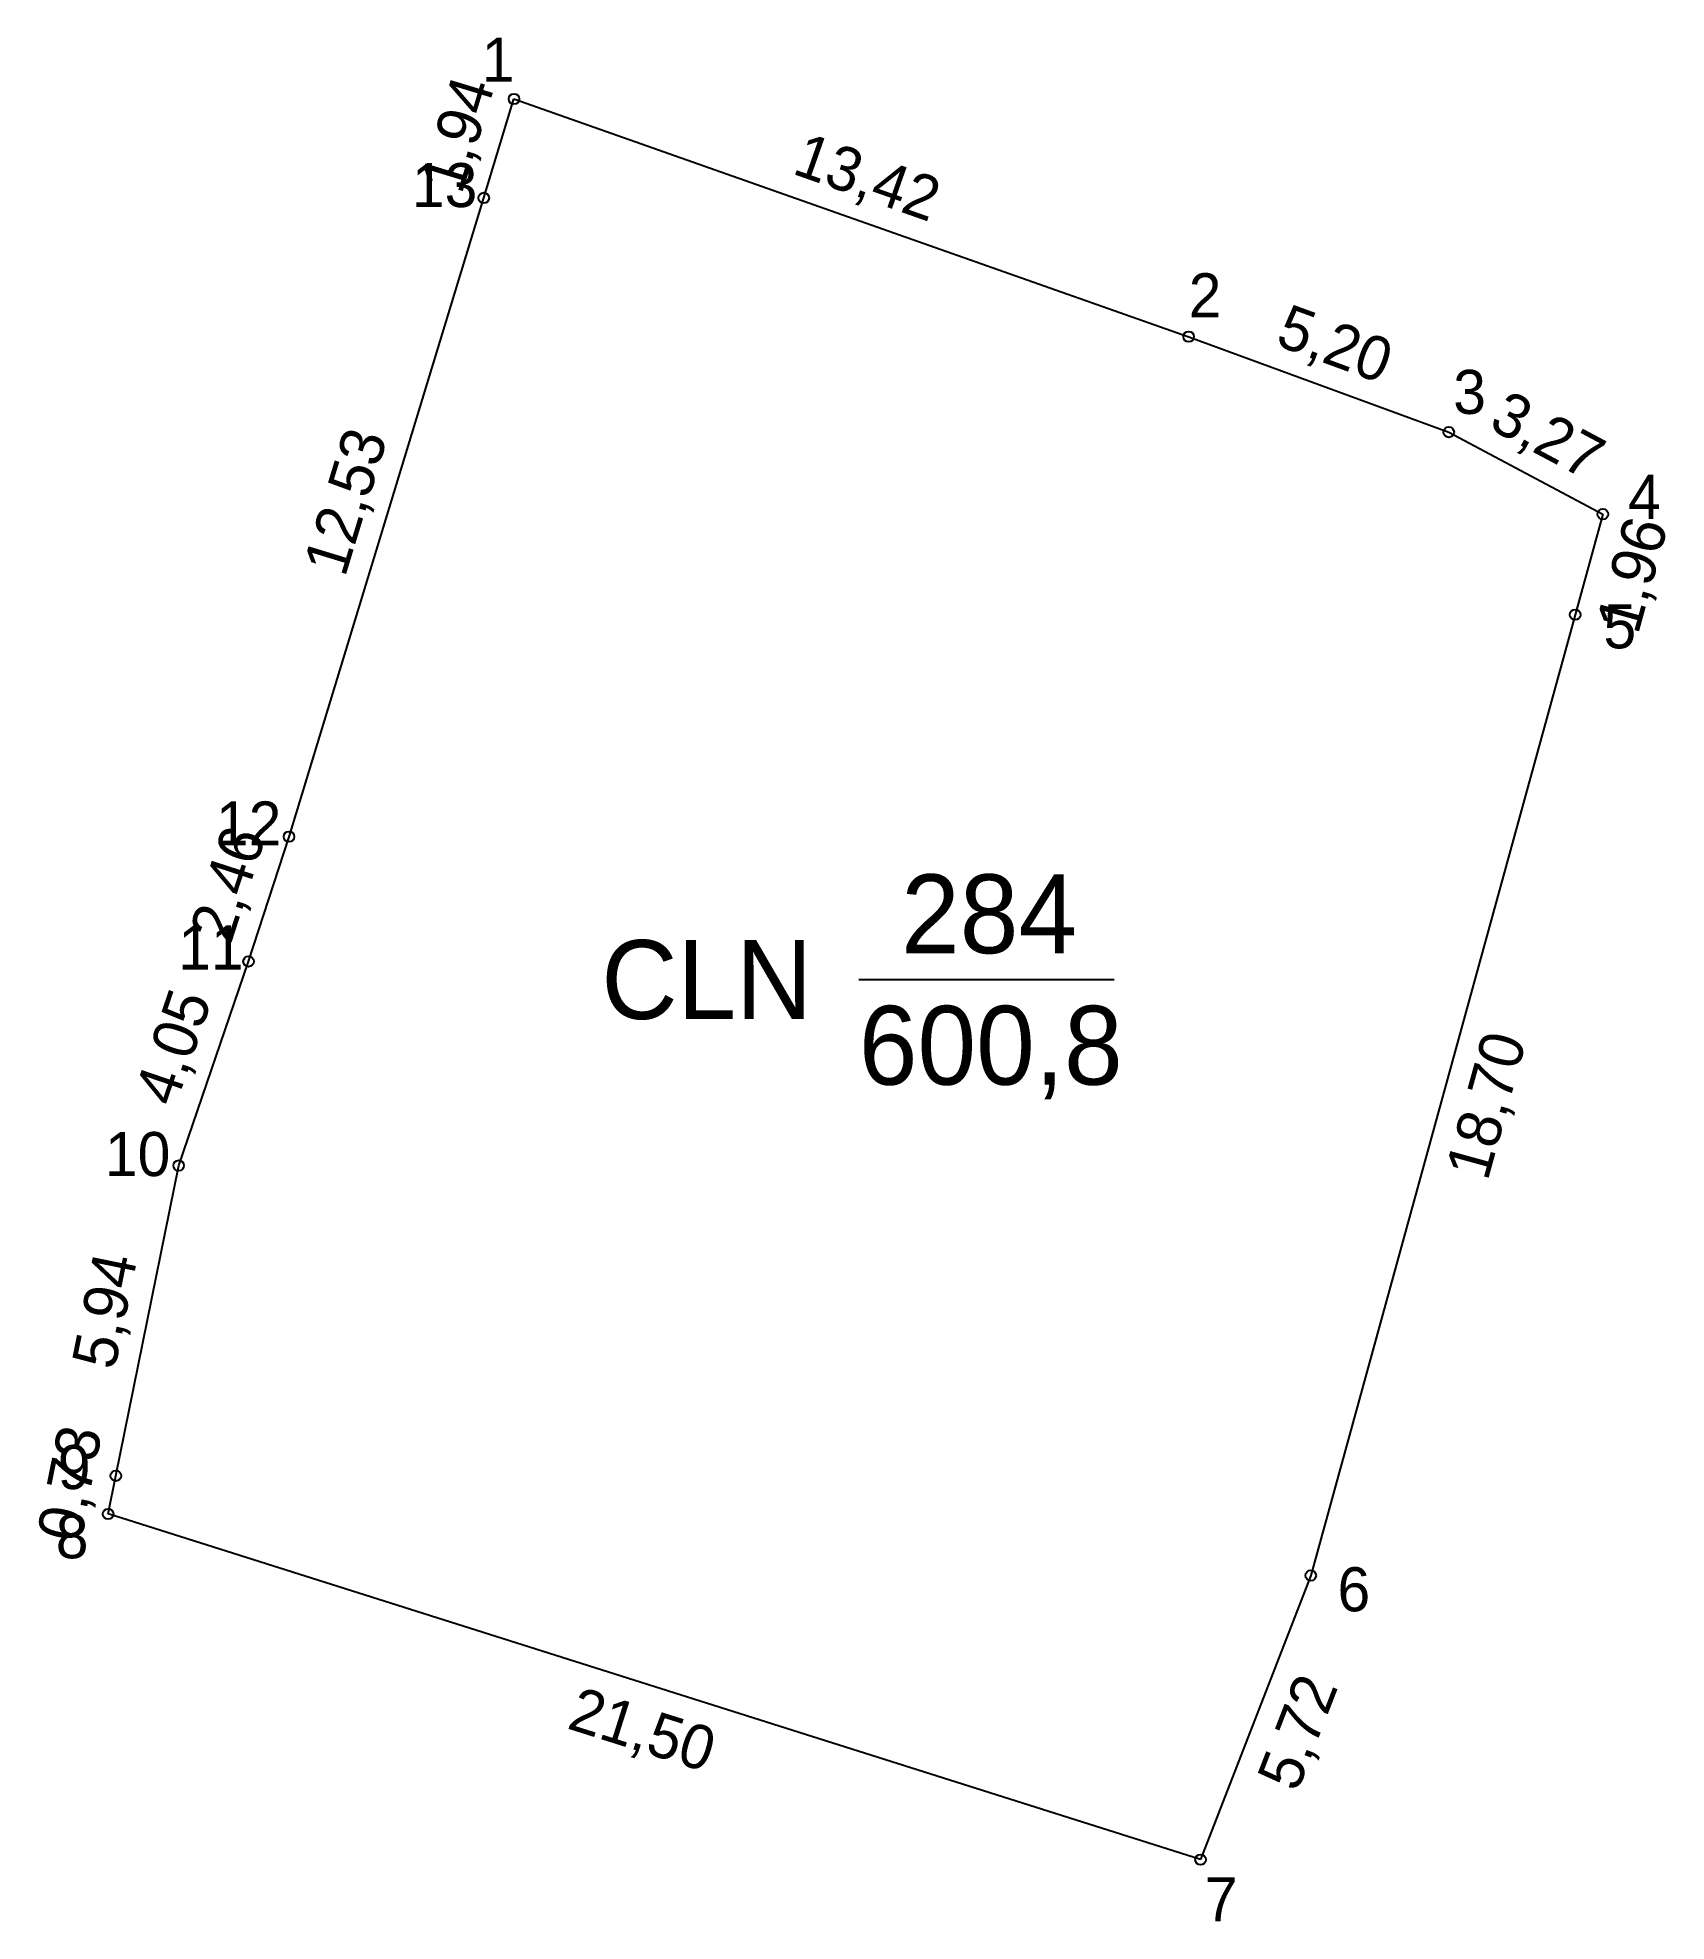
# Model space of a CAD drawing. Extents: x 552349.2 to 552379.7, y 1839539.4 to 1839574.8.
import ezdxf

# ---------------------------------------------------------------- set-up
doc = ezdxf.new("R2010")
doc.units = 0
for name, color, linetype in [('CanhThua', 7, 'Continuous'), ('ChieuDaiCanhThua', 7, 'Continuous'), ('MocDinhThua', 7, 'Continuous'), ('NhanDiaChinhThua', 7, 'Continuous'), ('SoHieuDinhThua', 7, 'Continuous')]:
    doc.layers.add(name, color=color, linetype=linetype)

msp = doc.modelspace()

# ---------------------------------------------------------------- linework, layer by layer
at = {"layer": 'CanhThua'}
for p, q in [((552357.524, 1839571.763), (552358.09, 1839573.62)), ((552358.09, 1839573.62), (552370.75, 1839569.16)), ((552353.87, 1839559.78), (552357.524, 1839571.763)), ((552370.75, 1839569.16), (552375.63, 1839567.37)), ((552375.63, 1839567.37), (552378.52, 1839565.83)), ((552378.52, 1839565.83), (552378.001, 1839563.945)), ((552378.001, 1839563.945), (552373.04, 1839545.92)), ((552353.11, 1839557.44), (552353.87, 1839559.78)), ((552351.8, 1839553.61), (552353.11, 1839557.44)), ((552350.62, 1839547.79), (552351.8, 1839553.61)), ((552350.475, 1839547.074), (552350.62, 1839547.79)), ((552370.973, 1839540.589), (552350.475, 1839547.074)), ((552373.04, 1839545.92), (552370.973, 1839540.589))]:
    msp.add_line(p, q, dxfattribs=at)
at = {"layer": 'MocDinhThua'}
for centre in [(552358.09, 1839573.62), (552357.524, 1839571.763), (552370.75, 1839569.16), (552375.63, 1839567.37), (552378.52, 1839565.83), (552378.001, 1839563.945), (552353.87, 1839559.78), (552353.11, 1839557.44), (552351.8, 1839553.61), (552350.62, 1839547.79), (552350.475, 1839547.074), (552373.04, 1839545.92), (552370.973, 1839540.589)]:
    msp.add_circle(centre, 0.0991, dxfattribs=at)
at = {"layer": 'NhanDiaChinhThua'}
msp.add_line((552364.56, 1839557.1), (552369.354, 1839557.1), dxfattribs=at)

# ---------------------------------------------------------------- texts
at = {"layer": 'ChieuDaiCanhThua'}
for s, rotation, p in [('1,94', 73.0492, (552357.107, 1839571.811)), ('13,42', 340.5931, (552363.287, 1839572.227)), ('5,20', 339.8568, (552372.35, 1839569.013)), ('3,27', 331.9481, (552376.351, 1839567.454)), ('12,53', 73.0419, (552354.917, 1839564.628)), ('1,96', 74.6061, (552379.178, 1839563.552)), ('2,46', 72.0069, (552352.775, 1839557.745)), ('4,05', 71.1174, (552351.732, 1839554.687)), ('18,70', 74.6116, (552376.356, 1839553.301)), ('5,94', 78.5387, (552350.597, 1839549.756)), ('0,73', 78.5516, (552349.941, 1839546.517)), ('5,72', 68.8071, (552372.785, 1839541.835)), ('21,50', 342.4441, (552359.062, 1839543.058))]:
    msp.add_text(s, height=0.8258, rotation=rotation, dxfattribs=at).set_placement(p)
at = {"layer": 'NhanDiaChinhThua'}
for s, p in [('284', (552365.355, 1839557.593)), ('CLN', (552359.73, 1839556.36)), ('600,8', (552364.561, 1839555.127))]:
    msp.add_text(s, height=1.4795, dxfattribs=at).set_placement(p)
at = {"layer": 'SoHieuDinhThua'}
for s, height, p in [('1', 0.826, (552357.487, 1839573.944)), ('13', 0.8258, (552356.175, 1839571.591)), ('2', 0.826, (552370.75, 1839569.524)), ('3', 0.826, (552375.713, 1839567.711)), ('4', 0.826, (552378.995, 1839565.743)), ('5', 0.826, (552378.532, 1839563.313)), ('12', 0.8258, (552352.498, 1839559.615)), ('11', 0.8258, (552351.791, 1839557.288)), ('10', 0.8258, (552350.415, 1839553.413)), ('9', 0.826, (552349.532, 1839547.541)), ('8', 0.826, (552349.493, 1839546.242)), ('6', 0.826, (552373.542, 1839545.248)), ('7', 0.826, (552371.052, 1839539.432))]:
    msp.add_text(s, height=height, dxfattribs=at).set_placement(p)

doc.saveas('drawing.dxf')
